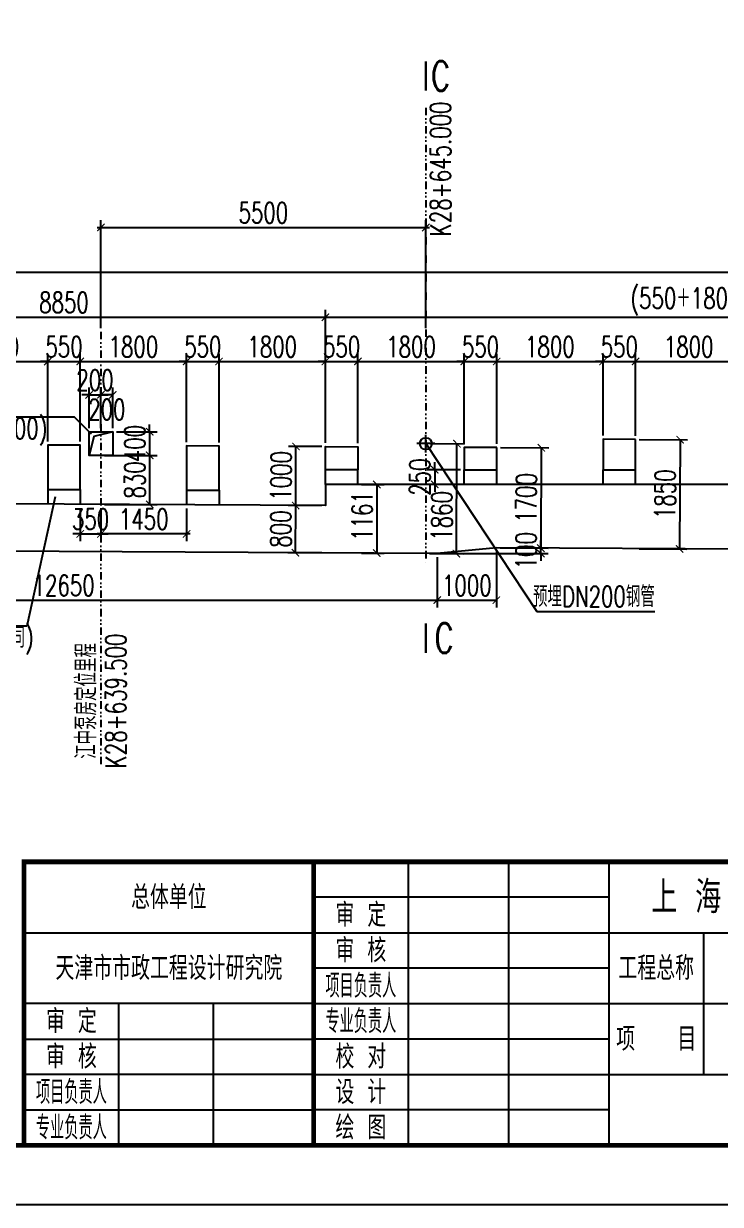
# Model space of a CAD drawing. Extents: x 266020 to 523514, y 704210 to 746210.
# Drawn here: x 499606 to 511400, y 704210 to 724201 of the extents above; entities that cross this region are included whole.
import ezdxf
from ezdxf.enums import TextEntityAlignment as Align

# ---------------------------------------------------------------- set-up
doc = ezdxf.new("R2010")
doc.units = 0
doc.header["$LTSCALE"] = 50
doc.header["$MEASUREMENT"] = 0
doc.linetypes.add('DIVIDE2', pattern=[0.625, 0.25, -0.125, 0, -0.125, 0, -0.125])
doc.layers.get('0').update_dxf_attribs({"linetype": 'CONTINUOUS'})
doc.layers.get('Defpoints').update_dxf_attribs({"linetype": 'CONTINUOUS'})
for name, color, linetype in [('01 标  注', 1, 'CONTINUOUS'), ('4', 4, 'CONTINUOUS'), ('zxz 01 标  注', 1, 'CONTINUOUS'), ('zxz 02 结  构', 5, 'CONTINUOUS'), ('图框', 7, 'CONTINUOUS')]:
    doc.layers.add(name, color=color, linetype=linetype)
doc.styles.get("Standard").update_dxf_attribs({"font": 'txt1.shx', "width": 0.7, "bigfont": 'hztxt.shx'})
doc.dimstyles.new('1：100', dxfattribs={"dimscale": 100, "dimtxt": 3.5, "dimasz": 1.25, "dimexe": 1.25, "dimexo": 0.625, "dimgap": 0.75, "dimtad": 1, "dimdsep": 46, "dimtxsty": 'Standard', "dimblk": 'ARCHTICK', "dimcen": 2.5, "dimclrt": 256, "dimadec": 0, "dimazin": 0, "dimtfac": 1, "dimtix": 1, "dimtmove": 0, "dimatfit": 3, "dimfxl": 0, "dimarcsym": 0})
doc.dimstyles.new('zxz 1：25', dxfattribs={"dimscale": 100, "dimtxt": 3.5, "dimasz": 1.25, "dimexe": 1.25, "dimexo": 0.625, "dimgap": 0.75, "dimtad": 1, "dimdec": 0, "dimlfac": 0.25, "dimdsep": 46, "dimtxsty": 'Standard', "dimblk": 'ARCHTICK', "dimcen": 2.5, "dimdle": 0.625, "dimclrt": 1, "dimadec": 4, "dimazin": 1, "dimtfac": 1, "dimtdec": 0, "dimtix": 1, "dimtmove": 0, "dimatfit": 3, "dimldrblk": 'ARCHTICK', "dimfxl": 0, "dimarcsym": 0})

# ---------------------------------------------------------------- blocks, each defined once
blk = doc.blocks.new('_ArchTick')
at = {"color": 0, "linetype": 'ByBlock', "const_width": 0.15}
blk.add_lwpolyline([(-0.5, -0.5), (0.5, 0.5)], dxfattribs=at)
blk = doc.blocks.new('*D404')
at = {"layer": 'Defpoints', "color": 0}
for p in [(500014, 718481), (498214, 717075), (500014, 717066)]:
    blk.add_point(p, dxfattribs=at)
at = {"layer": 'zxz 01 标  注', "color": 0, "lineweight": -2}
for p, q in [((498214, 717138), (498214, 718606)), ((500014, 717128), (500014, 718606)), ((498152, 718481), (500077, 718481))]:
    blk.add_line(p, q, dxfattribs=at)
at = {"layer": 'zxz 01 标  注', "color": 0, "lineweight": -2, "xscale": 125, "yscale": 125, "zscale": 125, "rotation": 180}
blk.add_blockref('_ArchTick', (498214, 718481), dxfattribs=at)
at = {"layer": 'zxz 01 标  注', "color": 0, "lineweight": -2, "xscale": 125, "yscale": 125, "zscale": 125}
blk.add_blockref('_ArchTick', (500014, 718481), dxfattribs=at)
at = {"layer": 'zxz 01 标  注', "color": 1, "insert": (499114, 718731), "char_height": 350, "attachment_point": 5}
blk.add_mtext('1800', dxfattribs=at)
blk = doc.blocks.new('*D405')
at = {"layer": 'Defpoints', "color": 0}
for p in [(500564, 718481), (500014, 717066), (500564, 717062)]:
    blk.add_point(p, dxfattribs=at)
at = {"layer": 'zxz 01 标  注', "color": 0, "lineweight": -2}
for p, q in [((500014, 717128), (500014, 718606)), ((500564, 717125), (500564, 718606)), ((500014, 718481), (499889, 718481)), ((500014, 718481), (500564, 718481)), ((500564, 718481), (500689, 718481))]:
    blk.add_line(p, q, dxfattribs=at)
at = {"layer": 'zxz 01 标  注', "color": 0, "lineweight": -2, "xscale": 125, "yscale": 125, "zscale": 125}
blk.add_blockref('_ArchTick', (500014, 718481), dxfattribs=at)
at = {"layer": 'zxz 01 标  注', "color": 0, "lineweight": -2, "xscale": 125, "yscale": 125, "zscale": 125, "rotation": 180}
blk.add_blockref('_ArchTick', (500564, 718481), dxfattribs=at)
at = {"layer": 'zxz 01 标  注', "color": 1, "insert": (500289, 718731), "char_height": 350, "attachment_point": 5}
blk.add_mtext('550', dxfattribs=at)
blk = doc.blocks.new('*D406')
at = {"layer": 'Defpoints', "color": 0}
for p in [(500564, 716062), (500914, 716061), (500914, 715561)]:
    blk.add_point(p, dxfattribs=at)
at = {"layer": 'zxz 01 标  注', "color": 0, "lineweight": -2}
for p, q in [((500564, 716000), (500564, 715436)), ((500914, 715998), (500914, 715436)), ((500564, 715561), (500439, 715561)), ((500564, 715561), (500914, 715561)), ((500914, 715561), (501039, 715561))]:
    blk.add_line(p, q, dxfattribs=at)
at = {"layer": 'zxz 01 标  注', "color": 0, "lineweight": -2, "xscale": 125, "yscale": 125, "zscale": 125}
blk.add_blockref('_ArchTick', (500564, 715561), dxfattribs=at)
at = {"layer": 'zxz 01 标  注', "color": 0, "lineweight": -2, "xscale": 125, "yscale": 125, "zscale": 125, "rotation": 180}
blk.add_blockref('_ArchTick', (500914, 715561), dxfattribs=at)
at = {"layer": 'zxz 01 标  注', "color": 1, "insert": (500739, 715811), "char_height": 350, "attachment_point": 5}
blk.add_mtext('350', dxfattribs=at)
blk = doc.blocks.new('*D407')
at = {"layer": 'Defpoints', "color": 0}
for p in [(502914, 718481), (502364, 717053), (502914, 717050)]:
    blk.add_point(p, dxfattribs=at)
at = {"layer": 'zxz 01 标  注', "color": 0, "lineweight": -2}
for p, q in [((502364, 717115), (502364, 718606)), ((502914, 717112), (502914, 718606)), ((502364, 718481), (502239, 718481)), ((502364, 718481), (502914, 718481)), ((502914, 718481), (503039, 718481))]:
    blk.add_line(p, q, dxfattribs=at)
at = {"layer": 'zxz 01 标  注', "color": 0, "lineweight": -2, "xscale": 125, "yscale": 125, "zscale": 125}
blk.add_blockref('_ArchTick', (502364, 718481), dxfattribs=at)
at = {"layer": 'zxz 01 标  注', "color": 0, "lineweight": -2, "xscale": 125, "yscale": 125, "zscale": 125, "rotation": 180}
blk.add_blockref('_ArchTick', (502914, 718481), dxfattribs=at)
at = {"layer": 'zxz 01 标  注', "color": 1, "insert": (502639, 718731), "char_height": 350, "attachment_point": 5}
blk.add_mtext('550', dxfattribs=at)
blk = doc.blocks.new('*D408')
at = {"layer": 'Defpoints', "color": 0}
for p in [(500914, 716061), (502364, 716053), (500914, 715561)]:
    blk.add_point(p, dxfattribs=at)
at = {"layer": 'zxz 01 标  注', "color": 0, "lineweight": -2}
for p, q in [((500914, 715998), (500914, 715436)), ((502364, 715990), (502364, 715436)), ((502427, 715561), (500852, 715561))]:
    blk.add_line(p, q, dxfattribs=at)
at = {"layer": 'zxz 01 标  注', "color": 0, "lineweight": -2, "xscale": 125, "yscale": 125, "zscale": 125, "rotation": 180}
blk.add_blockref('_ArchTick', (500914, 715561), dxfattribs=at)
at = {"layer": 'zxz 01 标  注', "color": 0, "lineweight": -2, "xscale": 125, "yscale": 125, "zscale": 125}
blk.add_blockref('_ArchTick', (502364, 715561), dxfattribs=at)
at = {"layer": 'zxz 01 标  注', "color": 1, "insert": (501639, 715811), "char_height": 350, "attachment_point": 5}
blk.add_mtext('1450', dxfattribs=at)
blk = doc.blocks.new('*D409')
at = {"layer": 'Defpoints', "color": 0}
for p in [(502364, 718481), (500564, 717062), (502364, 717053)]:
    blk.add_point(p, dxfattribs=at)
at = {"layer": 'zxz 01 标  注', "color": 0, "lineweight": -2}
for p, q in [((500564, 717125), (500564, 718606)), ((502364, 717115), (502364, 718606)), ((500502, 718481), (502427, 718481))]:
    blk.add_line(p, q, dxfattribs=at)
at = {"layer": 'zxz 01 标  注', "color": 0, "lineweight": -2, "xscale": 125, "yscale": 125, "zscale": 125, "rotation": 180}
blk.add_blockref('_ArchTick', (500564, 718481), dxfattribs=at)
at = {"layer": 'zxz 01 标  注', "color": 0, "lineweight": -2, "xscale": 125, "yscale": 125, "zscale": 125}
blk.add_blockref('_ArchTick', (502364, 718481), dxfattribs=at)
at = {"layer": 'zxz 01 标  注', "color": 1, "insert": (501464, 718731), "char_height": 350, "attachment_point": 5}
blk.add_mtext('1800', dxfattribs=at)
blk = doc.blocks.new('*D410')
at = {"layer": 'Defpoints', "color": 0}
for p in [(504714, 718481), (502914, 717050), (504714, 717040)]:
    blk.add_point(p, dxfattribs=at)
at = {"layer": 'zxz 01 标  注', "color": 0, "lineweight": -2}
for p, q in [((502914, 717112), (502914, 718606)), ((504714, 717102), (504714, 718606)), ((502852, 718481), (504777, 718481))]:
    blk.add_line(p, q, dxfattribs=at)
at = {"layer": 'zxz 01 标  注', "color": 0, "lineweight": -2, "xscale": 125, "yscale": 125, "zscale": 125, "rotation": 180}
blk.add_blockref('_ArchTick', (502914, 718481), dxfattribs=at)
at = {"layer": 'zxz 01 标  注', "color": 0, "lineweight": -2, "xscale": 125, "yscale": 125, "zscale": 125}
blk.add_blockref('_ArchTick', (504714, 718481), dxfattribs=at)
at = {"layer": 'zxz 01 标  注', "color": 1, "insert": (503814, 718731), "char_height": 350, "attachment_point": 5}
blk.add_mtext('1800', dxfattribs=at)
blk = doc.blocks.new('*D411')
at = {"layer": 'Defpoints', "color": 0}
for p in [(505264, 718481), (504714, 717040), (505264, 717037)]:
    blk.add_point(p, dxfattribs=at)
at = {"layer": 'zxz 01 标  注', "color": 0, "lineweight": -2}
for p, q in [((504714, 717102), (504714, 718606)), ((505264, 717099), (505264, 718606)), ((504714, 718481), (504589, 718481)), ((504714, 718481), (505264, 718481)), ((505264, 718481), (505389, 718481))]:
    blk.add_line(p, q, dxfattribs=at)
at = {"layer": 'zxz 01 标  注', "color": 0, "lineweight": -2, "xscale": 125, "yscale": 125, "zscale": 125}
blk.add_blockref('_ArchTick', (504714, 718481), dxfattribs=at)
at = {"layer": 'zxz 01 标  注', "color": 0, "lineweight": -2, "xscale": 125, "yscale": 125, "zscale": 125, "rotation": 180}
blk.add_blockref('_ArchTick', (505264, 718481), dxfattribs=at)
at = {"layer": 'zxz 01 标  注', "color": 1, "insert": (504989, 718731), "char_height": 350, "attachment_point": 5}
blk.add_mtext('550', dxfattribs=at)
blk = doc.blocks.new('*D426')
at = {"layer": 'Defpoints', "color": 0}
for p in [(507064, 718481), (505264, 717037), (507064, 717027)]:
    blk.add_point(p, dxfattribs=at)
at = {"layer": 'zxz 01 标  注', "color": 0, "lineweight": -2}
for p, q in [((505264, 717099), (505264, 718606)), ((507064, 717089), (507064, 718606)), ((505202, 718481), (507127, 718481))]:
    blk.add_line(p, q, dxfattribs=at)
at = {"layer": 'zxz 01 标  注', "color": 0, "lineweight": -2, "xscale": 125, "yscale": 125, "zscale": 125, "rotation": 180}
blk.add_blockref('_ArchTick', (505264, 718481), dxfattribs=at)
at = {"layer": 'zxz 01 标  注', "color": 0, "lineweight": -2, "xscale": 125, "yscale": 125, "zscale": 125}
blk.add_blockref('_ArchTick', (507064, 718481), dxfattribs=at)
at = {"layer": 'zxz 01 标  注', "color": 1, "insert": (506164, 718731), "char_height": 350, "attachment_point": 5}
blk.add_mtext('1800', dxfattribs=at)
blk = doc.blocks.new('*D427')
at = {"layer": 'Defpoints', "color": 0}
for p in [(507614, 718481), (507064, 717027), (507614, 717024)]:
    blk.add_point(p, dxfattribs=at)
at = {"layer": 'zxz 01 标  注', "color": 0, "lineweight": -2}
for p, q in [((507064, 717089), (507064, 718606)), ((507614, 717086), (507614, 718606)), ((507064, 718481), (506939, 718481)), ((507064, 718481), (507614, 718481)), ((507614, 718481), (507739, 718481))]:
    blk.add_line(p, q, dxfattribs=at)
at = {"layer": 'zxz 01 标  注', "color": 0, "lineweight": -2, "xscale": 125, "yscale": 125, "zscale": 125}
blk.add_blockref('_ArchTick', (507064, 718481), dxfattribs=at)
at = {"layer": 'zxz 01 标  注', "color": 0, "lineweight": -2, "xscale": 125, "yscale": 125, "zscale": 125, "rotation": 180}
blk.add_blockref('_ArchTick', (507614, 718481), dxfattribs=at)
at = {"layer": 'zxz 01 标  注', "color": 1, "insert": (507339, 718731), "char_height": 350, "attachment_point": 5}
blk.add_mtext('550', dxfattribs=at)
blk = doc.blocks.new('*D428')
at = {"layer": 'Defpoints', "color": 0}
for p in [(509414, 718481), (509414, 717164), (507614, 717024)]:
    blk.add_point(p, dxfattribs=at)
at = {"layer": 'zxz 01 标  注', "color": 0, "lineweight": -2}
for p, q in [((507614, 717086), (507614, 718606)), ((509414, 717226), (509414, 718606)), ((507552, 718481), (509477, 718481))]:
    blk.add_line(p, q, dxfattribs=at)
at = {"layer": 'zxz 01 标  注', "color": 0, "lineweight": -2, "xscale": 125, "yscale": 125, "zscale": 125, "rotation": 180}
blk.add_blockref('_ArchTick', (507614, 718481), dxfattribs=at)
at = {"layer": 'zxz 01 标  注', "color": 0, "lineweight": -2, "xscale": 125, "yscale": 125, "zscale": 125}
blk.add_blockref('_ArchTick', (509414, 718481), dxfattribs=at)
at = {"layer": 'zxz 01 标  注', "color": 1, "insert": (508514, 718731), "char_height": 350, "attachment_point": 5}
blk.add_mtext('1800', dxfattribs=at)
blk = doc.blocks.new('*D429')
at = {"layer": 'Defpoints', "color": 0}
for p in [(509964, 718481), (509414, 717164), (509964, 717161)]:
    blk.add_point(p, dxfattribs=at)
at = {"layer": 'zxz 01 标  注', "color": 0, "lineweight": -2}
for p, q in [((509414, 717226), (509414, 718606)), ((509964, 717223), (509964, 718606)), ((509414, 718481), (509289, 718481)), ((509414, 718481), (509964, 718481)), ((509964, 718481), (510089, 718481))]:
    blk.add_line(p, q, dxfattribs=at)
at = {"layer": 'zxz 01 标  注', "color": 0, "lineweight": -2, "xscale": 125, "yscale": 125, "zscale": 125}
blk.add_blockref('_ArchTick', (509414, 718481), dxfattribs=at)
at = {"layer": 'zxz 01 标  注', "color": 0, "lineweight": -2, "xscale": 125, "yscale": 125, "zscale": 125, "rotation": 180}
blk.add_blockref('_ArchTick', (509964, 718481), dxfattribs=at)
at = {"layer": 'zxz 01 标  注', "color": 1, "insert": (509689, 718731), "char_height": 350, "attachment_point": 5}
blk.add_mtext('550', dxfattribs=at)
blk = doc.blocks.new('*D430')
at = {"layer": 'Defpoints', "color": 0}
for p in [(511764, 718481), (509964, 717161), (511764, 717151)]:
    blk.add_point(p, dxfattribs=at)
at = {"layer": 'zxz 01 标  注', "color": 0, "lineweight": -2}
for p, q in [((509964, 717223), (509964, 718606)), ((511764, 717214), (511764, 718606)), ((509902, 718481), (511827, 718481))]:
    blk.add_line(p, q, dxfattribs=at)
at = {"layer": 'zxz 01 标  注', "color": 0, "lineweight": -2, "xscale": 125, "yscale": 125, "zscale": 125, "rotation": 180}
blk.add_blockref('_ArchTick', (509964, 718481), dxfattribs=at)
at = {"layer": 'zxz 01 标  注', "color": 0, "lineweight": -2, "xscale": 125, "yscale": 125, "zscale": 125}
blk.add_blockref('_ArchTick', (511764, 718481), dxfattribs=at)
at = {"layer": 'zxz 01 标  注', "color": 1, "insert": (510864, 718731), "char_height": 350, "attachment_point": 5}
blk.add_mtext('1800', dxfattribs=at)
blk = doc.blocks.new('*D438')
at = {"layer": 'Defpoints', "color": 0}
for p in [(504216, 717042), (504714, 717040), (504714, 716040)]:
    blk.add_point(p, dxfattribs=at)
at = {"layer": 'zxz 01 标  注', "color": 0, "lineweight": -2}
for p, q in [((504652, 717040), (504091, 717043)), ((504211, 716042), (504216, 717042)), ((504652, 716040), (504086, 716043))]:
    blk.add_line(p, q, dxfattribs=at)
at = {"layer": 'zxz 01 标  注', "color": 0, "lineweight": -2, "xscale": 125, "yscale": 125, "zscale": 125}
for p, rotation in [((504216, 717042), 89.68588746480138), ((504211, 716042), 269.6858874648014)]:
    blk.add_blockref('_ArchTick', p, dxfattribs=dict(at, rotation=rotation))
at = {"layer": 'zxz 01 标  注', "insert": (503963, 716544), "char_height": 350, "attachment_point": 5, "rotation": 89.6859}
blk.add_mtext('1000', dxfattribs=at)
blk = doc.blocks.new('*D439')
at = {"layer": 'Defpoints', "color": 0}
for p in [(504211, 716042), (504714, 716040), (504714, 715240)]:
    blk.add_point(p, dxfattribs=at)
at = {"layer": 'zxz 01 标  注', "color": 0, "lineweight": -2}
for p, q in [((504652, 716040), (504086, 716043)), ((504206, 715243), (504211, 716042)), ((504652, 715240), (504081, 715243))]:
    blk.add_line(p, q, dxfattribs=at)
at = {"layer": 'zxz 01 标  注', "color": 0, "lineweight": -2, "xscale": 125, "yscale": 125, "zscale": 125}
for p, rotation in [((504211, 716042), 89.68588746480138), ((504206, 715243), 269.6858874648014)]:
    blk.add_blockref('_ArchTick', p, dxfattribs=dict(at, rotation=rotation))
at = {"layer": 'zxz 01 标  注', "insert": (503959, 715644), "char_height": 350, "attachment_point": 5, "rotation": 89.6859}
blk.add_mtext('800', dxfattribs=at)
blk = doc.blocks.new('*D443')
at = {"layer": 'Defpoints', "color": 0}
for p in [(507614, 717024), (507614, 715324), (508360, 715320)]:
    blk.add_point(p, dxfattribs=at)
at = {"layer": 'zxz 01 标  注', "color": 0, "lineweight": -2}
for p, q in [((507677, 717023), (508494, 717019)), ((508369, 717020), (508360, 715320)), ((507677, 715323), (508485, 715319))]:
    blk.add_line(p, q, dxfattribs=at)
at = {"layer": 'zxz 01 标  注', "color": 0, "lineweight": -2, "xscale": 125, "yscale": 125, "zscale": 125}
for p, rotation in [((508369, 717020), 89.68588746480135), ((508360, 715320), 269.6858874648013)]:
    blk.add_blockref('_ArchTick', p, dxfattribs=dict(at, rotation=rotation))
at = {"layer": 'zxz 01 标  注', "insert": (508114, 716171), "char_height": 350, "attachment_point": 5, "rotation": 89.6859}
blk.add_mtext('1700', dxfattribs=at)
blk = doc.blocks.new('*D444')
at = {"layer": 'Defpoints', "color": 0}
for p in [(509964, 717161), (509964, 715311), (510709, 715307)]:
    blk.add_point(p, dxfattribs=at)
at = {"layer": 'zxz 01 标  注', "color": 0, "lineweight": -2}
for p, q in [((510027, 717161), (510844, 717156)), ((510719, 717157), (510709, 715307)), ((510027, 715311), (510834, 715306))]:
    blk.add_line(p, q, dxfattribs=at)
at = {"layer": 'zxz 01 标  注', "color": 0, "lineweight": -2, "xscale": 125, "yscale": 125, "zscale": 125}
for p, rotation in [((510719, 717157), 89.68588746480135), ((510709, 715307), 269.6858874648013)]:
    blk.add_blockref('_ArchTick', p, dxfattribs=dict(at, rotation=rotation))
at = {"layer": 'zxz 01 标  注', "insert": (510464, 716233), "char_height": 350, "attachment_point": 5, "rotation": 89.6859}
blk.add_mtext('1850', dxfattribs=at)
blk = doc.blocks.new('*D445')
at = {"layer": 'Defpoints', "color": 0}
for p in [(501114, 717291), (501114, 716891), (501739, 716891)]:
    blk.add_point(p, dxfattribs=at)
at = {"layer": 'zxz 01 标  注', "color": 0, "lineweight": -2}
for p, q in [((501739, 717291), (501739, 717416)), ((501177, 717291), (501864, 717291)), ((501739, 717291), (501739, 716891)), ((501177, 716891), (501864, 716891)), ((501739, 716891), (501739, 716766))]:
    blk.add_line(p, q, dxfattribs=at)
at = {"layer": 'zxz 01 标  注', "color": 0, "lineweight": -2, "xscale": 125, "yscale": 125, "zscale": 125}
for p, rotation in [((501739, 717291), 270), ((501739, 716891), 90)]:
    blk.add_blockref('_ArchTick', p, dxfattribs=dict(at, rotation=rotation))
at = {"layer": 'zxz 01 标  注', "insert": (501489, 717091), "char_height": 350, "attachment_point": 5, "rotation": 90}
blk.add_mtext('400', dxfattribs=at)
blk = doc.blocks.new('*D446')
at = {"layer": 'Defpoints', "color": 0}
for p in [(500914, 717916), (500714, 717291), (500914, 717291)]:
    blk.add_point(p, dxfattribs=at)
at = {"layer": 'zxz 01 标  注', "color": 0, "lineweight": -2}
for p, q in [((500714, 717916), (500589, 717916)), ((500714, 717353), (500714, 718041)), ((500714, 717916), (500914, 717916)), ((500914, 717353), (500914, 718041)), ((500914, 717916), (501039, 717916))]:
    blk.add_line(p, q, dxfattribs=at)
at = {"layer": 'zxz 01 标  注', "color": 0, "lineweight": -2, "xscale": 125, "yscale": 125, "zscale": 125}
blk.add_blockref('_ArchTick', (500714, 717916), dxfattribs=at)
at = {"layer": 'zxz 01 标  注', "color": 0, "lineweight": -2, "xscale": 125, "yscale": 125, "zscale": 125, "rotation": 180}
blk.add_blockref('_ArchTick', (500914, 717916), dxfattribs=at)
at = {"layer": 'zxz 01 标  注', "insert": (500814, 718166), "char_height": 350, "attachment_point": 5}
blk.add_mtext('200', dxfattribs=at)
blk = doc.blocks.new('*D447')
at = {"layer": 'Defpoints', "color": 0}
for p in [(500914, 717916), (500914, 717291), (501114, 717291)]:
    blk.add_point(p, dxfattribs=at)
at = {"layer": 'zxz 01 标  注', "color": 0, "lineweight": -2}
for p, q in [((500914, 717353), (500914, 718041)), ((501114, 717916), (500914, 717916)), ((501114, 717353), (501114, 718041))]:
    blk.add_line(p, q, dxfattribs=at)
at = {"layer": 'zxz 01 标  注', "color": 0, "lineweight": -2, "xscale": 125, "yscale": 125, "zscale": 125, "rotation": 180}
blk.add_blockref('_ArchTick', (500914, 717916), dxfattribs=at)
at = {"layer": 'zxz 01 标  注', "color": 0, "lineweight": -2, "xscale": 125, "yscale": 125, "zscale": 125}
blk.add_blockref('_ArchTick', (501114, 717916), dxfattribs=at)
at = {"layer": 'zxz 01 标  注', "insert": (501014, 717666), "char_height": 350, "attachment_point": 5}
blk.add_mtext('200', dxfattribs=at)
blk = doc.blocks.new('*D449')
at = {"layer": 'Defpoints', "color": 0}
for p in [(519364, 719993), (471814, 717220), (519364, 717109)]:
    blk.add_point(p, dxfattribs=at)
at = {"layer": 'zxz 01 标  注', "color": 0, "lineweight": -2}
for p, q in [((471814, 717283), (471814, 720118)), ((519364, 717172), (519364, 720118)), ((471752, 719993), (519427, 719993))]:
    blk.add_line(p, q, dxfattribs=at)
at = {"layer": 'zxz 01 标  注', "color": 0, "lineweight": -2, "xscale": 125, "yscale": 125, "zscale": 125, "rotation": 180}
blk.add_blockref('_ArchTick', (471814, 719993), dxfattribs=at)
at = {"layer": 'zxz 01 标  注', "color": 0, "lineweight": -2, "xscale": 125, "yscale": 125, "zscale": 125}
blk.add_blockref('_ArchTick', (519364, 719993), dxfattribs=at)
at = {"layer": 'zxz 01 标  注', "color": 1, "insert": (495589, 720243), "char_height": 350, "attachment_point": 5}
blk.add_mtext('47550', dxfattribs=at)
blk = doc.blocks.new('*D450')
at = {"layer": 'Defpoints', "color": 0}
for p in [(504714, 719231), (495864, 717088), (504714, 717040)]:
    blk.add_point(p, dxfattribs=at)
at = {"layer": 'zxz 01 标  注', "color": 0, "lineweight": -2}
for p, q in [((495864, 717151), (495864, 719356)), ((504714, 717102), (504714, 719356)), ((495802, 719231), (504777, 719231))]:
    blk.add_line(p, q, dxfattribs=at)
at = {"layer": 'zxz 01 标  注', "color": 0, "lineweight": -2, "xscale": 125, "yscale": 125, "zscale": 125, "rotation": 180}
blk.add_blockref('_ArchTick', (495864, 719231), dxfattribs=at)
at = {"layer": 'zxz 01 标  注', "color": 0, "lineweight": -2, "xscale": 125, "yscale": 125, "zscale": 125}
blk.add_blockref('_ArchTick', (504714, 719231), dxfattribs=at)
at = {"layer": 'zxz 01 标  注', "color": 1, "insert": (500289, 719481), "char_height": 350, "attachment_point": 5}
blk.add_mtext('8850', dxfattribs=at)
blk = doc.blocks.new('*D451')
at = {"layer": 'Defpoints', "color": 0}
for p in [(518814, 719231), (518814, 717112), (504714, 717040)]:
    blk.add_point(p, dxfattribs=at)
at = {"layer": 'zxz 01 标  注', "color": 0, "lineweight": -2}
for p, q in [((504714, 717102), (504714, 719356)), ((518814, 717175), (518814, 719356)), ((504652, 719231), (518877, 719231))]:
    blk.add_line(p, q, dxfattribs=at)
at = {"layer": 'zxz 01 标  注', "color": 0, "lineweight": -2, "xscale": 125, "yscale": 125, "zscale": 125, "rotation": 180}
blk.add_blockref('_ArchTick', (504714, 719231), dxfattribs=at)
at = {"layer": 'zxz 01 标  注', "color": 0, "lineweight": -2, "xscale": 125, "yscale": 125, "zscale": 125}
blk.add_blockref('_ArchTick', (518814, 719231), dxfattribs=at)
at = {"layer": 'zxz 01 标  注', "color": 1, "insert": (511764, 719493), "char_height": 350, "attachment_point": 5}
blk.add_mtext('(550＋1800)×6=14100', dxfattribs=at)
blk = doc.blocks.new('*D453')
at = {"layer": 'Defpoints', "color": 0}
for p in [(507064, 716649), (506564, 716399), (507064, 716399)]:
    blk.add_point(p, dxfattribs=at)
at = {"layer": 'zxz 01 标  注', "color": 0, "lineweight": -2}
for p, q in [((506564, 716649), (506564, 716774)), ((507002, 716649), (506439, 716649)), ((506564, 716649), (506564, 716399)), ((507002, 716399), (506439, 716399)), ((506564, 716399), (506564, 716274))]:
    blk.add_line(p, q, dxfattribs=at)
at = {"layer": 'zxz 01 标  注', "color": 0, "lineweight": -2, "xscale": 125, "yscale": 125, "zscale": 125}
for p, rotation in [((506564, 716649), 270), ((506564, 716399), 90)]:
    blk.add_blockref('_ArchTick', p, dxfattribs=dict(at, rotation=rotation))
at = {"layer": 'zxz 01 标  注', "color": 1, "insert": (506314, 716524), "char_height": 350, "attachment_point": 5, "rotation": 90}
blk.add_mtext('250', dxfattribs=at)
blk = doc.blocks.new('*D456')
at = {"layer": 'Defpoints', "color": 0}
for p in [(506414, 720750), (500914, 718981), (506414, 718981)]:
    blk.add_point(p, dxfattribs=at)
at = {"layer": 'zxz 01 标  注', "color": 0, "lineweight": -2}
for p, q in [((500852, 720750), (506477, 720750)), ((500914, 719044), (500914, 720875)), ((506414, 719044), (506414, 720875))]:
    blk.add_line(p, q, dxfattribs=at)
at = {"layer": 'zxz 01 标  注', "color": 0, "lineweight": -2, "xscale": 125, "yscale": 125, "zscale": 125, "rotation": 180}
blk.add_blockref('_ArchTick', (500914, 720750), dxfattribs=at)
at = {"layer": 'zxz 01 标  注', "color": 0, "lineweight": -2, "xscale": 125, "yscale": 125, "zscale": 125}
blk.add_blockref('_ArchTick', (506414, 720750), dxfattribs=at)
at = {"layer": 'zxz 01 标  注', "color": 1, "insert": (503664, 721000), "char_height": 350, "attachment_point": 5}
blk.add_mtext('5500', dxfattribs=at)
blk = doc.blocks.new('*D457')
at = {"layer": 'Defpoints', "color": 0}
for p in [(505264, 716398), (505264, 715237), (505585, 715237)]:
    blk.add_point(p, dxfattribs=at)
at = {"layer": 'zxz 01 标  注', "color": 0, "lineweight": -2}
for p, q in [((505327, 716398), (505710, 716398)), ((505585, 716398), (505585, 715237)), ((505327, 715237), (505710, 715237))]:
    blk.add_line(p, q, dxfattribs=at)
at = {"layer": 'zxz 01 标  注', "color": 0, "lineweight": -2, "xscale": 125, "yscale": 125, "zscale": 125}
for p, rotation in [((505585, 716398), 90), ((505585, 715237), 270)]:
    blk.add_blockref('_ArchTick', p, dxfattribs=dict(at, rotation=rotation))
at = {"layer": 'zxz 01 标  注', "insert": (505335, 715866), "char_height": 350, "attachment_point": 5, "rotation": 90}
blk.add_mtext('1161', dxfattribs=at)
blk = doc.blocks.new('*D458')
at = {"layer": 'Defpoints', "color": 0}
for p in [(506424, 717090), (506941, 717088), (506414, 715230)]:
    blk.add_point(p, dxfattribs=at)
at = {"layer": 'zxz 01 标  注', "color": 0, "lineweight": -2}
for p, q in [((506486, 717090), (507066, 717087)), ((506931, 715228), (506941, 717088)), ((506476, 715230), (507056, 715227))]:
    blk.add_line(p, q, dxfattribs=at)
at = {"layer": 'zxz 01 标  注', "color": 0, "lineweight": -2, "xscale": 125, "yscale": 125, "zscale": 125}
for p, rotation in [((506941, 717088), 89.68588746165277), ((506931, 715228), 269.6858874616528)]:
    blk.add_blockref('_ArchTick', p, dxfattribs=dict(at, rotation=rotation))
at = {"layer": 'zxz 01 标  注', "insert": (506684, 715867), "char_height": 350, "attachment_point": 5, "rotation": 89.6859}
blk.add_mtext('1860', dxfattribs=at)
blk = doc.blocks.new('*D459')
at = {"layer": 'Defpoints', "color": 0}
for p in [(500914, 716891), (500914, 716061), (501739, 716061)]:
    blk.add_point(p, dxfattribs=at)
at = {"layer": 'zxz 01 标  注', "color": 0, "lineweight": -2}
for p, q in [((500977, 716891), (501864, 716891)), ((501739, 716891), (501739, 716061)), ((500977, 716061), (501864, 716061))]:
    blk.add_line(p, q, dxfattribs=at)
at = {"layer": 'zxz 01 标  注', "color": 0, "lineweight": -2, "xscale": 125, "yscale": 125, "zscale": 125}
for p, rotation in [((501739, 716891), 90), ((501739, 716061), 270)]:
    blk.add_blockref('_ArchTick', p, dxfattribs=dict(at, rotation=rotation))
at = {"layer": 'zxz 01 标  注', "insert": (501489, 716476), "char_height": 350, "attachment_point": 5, "rotation": 90}
blk.add_mtext('830', dxfattribs=at)
blk = doc.blocks.new('*D575')
at = {"layer": 'Defpoints', "color": 0}
for p in [(507614, 717024), (507614, 715324), (508360, 715320)]:
    blk.add_point(p, dxfattribs=at)
at = {"layer": 'zxz 01 标  注', "color": 0, "lineweight": -2}
for p, q in [((507677, 717023), (508494, 717019)), ((508369, 717020), (508360, 715320)), ((507677, 715323), (508485, 715319))]:
    blk.add_line(p, q, dxfattribs=at)
at = {"layer": 'zxz 01 标  注', "color": 0, "lineweight": -2, "xscale": 125, "yscale": 125, "zscale": 125}
for p, rotation in [((508369, 717020), 89.68588746480135), ((508360, 715320), 269.6858874648013)]:
    blk.add_blockref('_ArchTick', p, dxfattribs=dict(at, rotation=rotation))
at = {"layer": 'zxz 01 标  注', "insert": (508114, 716171), "char_height": 350, "attachment_point": 5, "rotation": 89.6859}
blk.add_mtext('1700', dxfattribs=at)
blk = doc.blocks.new('*D572')
at = {"layer": 'Defpoints', "color": 0}
for p in [(493958, 715299), (506608, 715229), (506608, 714440)]:
    blk.add_point(p, dxfattribs=at)
at = {"layer": 'zxz 01 标  注', "color": 0, "lineweight": -2}
for p, q in [((493958, 715236), (493958, 714316)), ((506608, 715167), (506608, 714316)), ((493958, 714440), (506608, 714440))]:
    blk.add_line(p, q, dxfattribs=at)
at = {"layer": 'zxz 01 标  注', "color": 0, "lineweight": -2, "xscale": 125, "yscale": 125, "zscale": 125, "rotation": 180}
blk.add_blockref('_ArchTick', (493958, 714440), dxfattribs=at)
at = {"layer": 'zxz 01 标  注', "color": 0, "lineweight": -2, "xscale": 125, "yscale": 125, "zscale": 125}
blk.add_blockref('_ArchTick', (506608, 714440), dxfattribs=at)
at = {"layer": 'zxz 01 标  注', "insert": (500283, 714690), "char_height": 350, "attachment_point": 5}
blk.add_mtext('12650', dxfattribs=at)
blk = doc.blocks.new('*D573')
at = {"layer": 'Defpoints', "color": 0}
for p in [(507608, 715324), (506608, 715229), (507608, 714440)]:
    blk.add_point(p, dxfattribs=at)
at = {"layer": 'zxz 01 标  注', "color": 0, "lineweight": -2}
for p, q in [((506608, 715167), (506608, 714316)), ((507608, 715261), (507608, 714316)), ((506608, 714440), (507608, 714440))]:
    blk.add_line(p, q, dxfattribs=at)
at = {"layer": 'zxz 01 标  注', "color": 0, "lineweight": -2, "xscale": 125, "yscale": 125, "zscale": 125, "rotation": 180}
blk.add_blockref('_ArchTick', (506608, 714440), dxfattribs=at)
at = {"layer": 'zxz 01 标  注', "color": 0, "lineweight": -2, "xscale": 125, "yscale": 125, "zscale": 125}
blk.add_blockref('_ArchTick', (507608, 714440), dxfattribs=at)
at = {"layer": 'zxz 01 标  注', "insert": (507108, 714690), "char_height": 350, "attachment_point": 5}
blk.add_mtext('1000', dxfattribs=at)
blk = doc.blocks.new('*D574')
at = {"layer": 'Defpoints', "color": 0}
for p in [(507608, 715324), (508360, 715324), (506608, 715229)]:
    blk.add_point(p, dxfattribs=at)
at = {"layer": 'zxz 01 标  注', "color": 0, "lineweight": -2}
for p, q in [((507671, 715324), (508485, 715324)), ((508360, 715324), (508360, 715449)), ((508360, 715229), (508360, 715324)), ((506670, 715229), (508485, 715229)), ((508360, 715229), (508360, 715104))]:
    blk.add_line(p, q, dxfattribs=at)
at = {"layer": 'zxz 01 标  注', "color": 0, "lineweight": -2, "xscale": 125, "yscale": 125, "zscale": 125}
for p, rotation in [((508360, 715324), 270), ((508360, 715229), 90)]:
    blk.add_blockref('_ArchTick', p, dxfattribs=dict(at, rotation=rotation))
at = {"layer": 'zxz 01 标  注', "insert": (508110, 715277), "char_height": 350, "attachment_point": 5, "rotation": 90}
blk.add_mtext('100', dxfattribs=at)

msp = doc.modelspace()

# ---------------------------------------------------------------- linework, layer by layer
at = {"layer": '01 标  注'}
msp.add_lwpolyline([(523514.335, 704209.674), (523514.335, 746209.674), (463814.335, 746209.674), (463814.335, 704209.674)], close=True, dxfattribs=at)
at = {"layer": '01 标  注', "const_width": 35}
for points in [[(506414.335, 723565.531), (506414.335, 723065.531)], [(506414.335, 714047.5), (506414.335, 713547.5)]]:
    msp.add_lwpolyline(points, dxfattribs=at)
at = {"layer": '4', "color": 7, "const_width": 80}
msp.add_lwpolyline([(522514.335, 705209.674), (522514.335, 745209.674), (466314.335, 745209.674), (466314.335, 705209.674)], close=True, dxfattribs=at)
at = {"layer": 'zxz 01 标  注', "linetype": 'DIVIDE2', "ltscale": 10}
for p, q in [((506414.335, 722777), (506414.335, 715039.733)), ((500914.335, 718981.479), (500914.335, 711658.174))]:
    msp.add_line(p, q, dxfattribs=at)
at = {"layer": 'zxz 01 标  注'}
for p, q in [((500464.335, 717540.566), (498333.59, 717540.566)), ((500754.335, 717250.566), (500464.335, 717540.566)), ((506414.335, 716940.387), (506414.335, 717240.387)), ((506564.335, 717090.387), (506264.335, 717090.387)), ((506414.335, 717090.387), (508291.919, 714249.803)), ((504714.335, 716398.566), (504714.335, 716648.566)), ((505264.335, 716398.566), (505264.335, 716648.566)), ((507064.335, 716398.566), (507064.335, 716648.566)), ((507614.335, 716398.566), (507614.335, 716648.566)), ((509414.335, 716398.566), (509414.335, 716648.566)), ((509964.335, 716398.566), (509964.335, 716648.566)), ((500014.335, 716315.5), (500014.335, 716065.5)), ((500564.335, 716312.485), (500564.335, 716062.485)), ((502364.335, 716302.617), (502364.335, 716052.617)), ((500140.024, 716191.189), (499658.638, 714001.803)), ((502914.335, 716299.602), (502914.335, 716049.602)), ((508291.919, 714249.803), (510292.5, 714249.803)), ((499658.638, 714001.803), (497365.147, 714001.803))]:
    msp.add_line(p, q, dxfattribs=at)
at = {"layer": 'zxz 01 标  注', "color": 1}
msp.add_line((501064.335, 716890.566), (500764.335, 716890.566), dxfattribs=at)
at = {"layer": 'zxz 01 标  注'}
msp.add_lwpolyline([(500714.335, 717290.566), (501114.335, 717290.566), (501114.335, 716890.566), (500714.335, 716890.566)], close=True, dxfattribs=at)
msp.add_lwpolyline([(501114.335, 717290.566), (500794.335, 717210.566), (500714.335, 716890.566)], dxfattribs=at)
msp.add_circle((506414.335, 717090.44), 100, dxfattribs=at)
at = {"layer": 'zxz 02 结  构', "ltscale": 4}
msp.add_line((507608.443, 715323.867), (506607.91, 715229.351), dxfattribs=at)
at = {"layer": 'zxz 02 结  构'}
for p, q in [((521364.335, 715248.452), (507608.443, 715323.867)), ((506607.91, 715229.351), (493958.235, 715298.701))]:
    msp.add_line(p, q, dxfattribs=at)
at = {"layer": 'zxz 02 结  构', "ltscale": 4}
for points in [[(521364.335, 716648.452), (519364.335, 716659.417), (519364.335, 717109.417), (518814.335, 717112.432), (518814.335, 716398.566), (504714.335, 716398.566), (504714.335, 716039.733), (495864.335, 716088.252), (495864.335, 716398.252), (472364.335, 716527.087), (472364.335, 717217.087), (471814.335, 717220.103), (471814.335, 716920.103), (469814.335, 716931.067)], [(505264.335, 716648.566), (504714.335, 716648.566), (504714.335, 717039.733), (505264.335, 717036.718), (505264.335, 716648.566)]]:
    msp.add_lwpolyline(points, dxfattribs=at)
for points in [[(509964.335, 717160.951), (509414.335, 717163.966), (509414.335, 716648.566), (509964.335, 716648.566)], [(500014.335, 716315.5), (500564.335, 716312.485), (500564.335, 717062.485), (500014.335, 717065.5)], [(502914.335, 716299.602), (502914.335, 717049.602), (502364.335, 717052.617), (502364.335, 716302.617)], [(507614.335, 717023.834), (507064.335, 717026.85), (507064.335, 716648.566), (507614.335, 716648.566)]]:
    msp.add_lwpolyline(points, close=True, dxfattribs=at)
at = {"layer": '图框', "color": 7}
for p, q in [((506114.335, 710009.674), (506114.335, 705209.674)), ((507814.335, 710009.674), (507814.335, 705209.674)), ((509514.335, 710009.674), (509514.335, 705209.674)), ((509514.335, 709409.674), (504514.335, 709409.674)), ((499614.335, 708809.674), (522514.335, 708809.674)), ((511114.335, 708809.674), (511114.335, 706409.674)), ((509514.335, 708209.674), (504514.335, 708209.674)), ((504514.335, 707609.674), (499614.335, 707609.674)), ((501214.335, 707609.674), (501214.335, 705209.674)), ((502814.335, 707609.674), (502814.335, 705209.674)), ((504514.335, 707609.674), (522514.335, 707609.674)), ((499614.335, 707009.674), (504514.335, 707009.674)), ((509514.335, 707009.674), (504514.335, 707009.674)), ((504514.335, 706409.674), (499614.335, 706409.674)), ((504514.335, 706409.674), (522514.335, 706409.674)), ((499614.335, 705809.674), (504514.335, 705809.674)), ((509514.335, 705809.674), (504514.335, 705809.674))]:
    msp.add_line(p, q, dxfattribs=at)
at = {"layer": '图框', "color": 7, "const_width": 80}
for points in [[(499614.335, 710009.674), (522514.335, 710009.674), (522514.335, 705209.674), (499614.335, 705209.674)], [(504514.335, 710009.674), (522514.335, 710009.674), (522514.335, 705209.674), (504514.335, 705209.674)]]:
    msp.add_lwpolyline(points, close=True, dxfattribs=at)

# ---------------------------------------------------------------- texts
at = {"layer": '01 标  注', "char_height": 500, "attachment_point": 5}
for insert in [(506664.335, 723315.531), (506722.178, 713797.5)]:
    msp.add_mtext('C', dxfattribs=dict(at, insert=insert))
at = {"layer": 'zxz 01 标  注', "color": 1, "char_height": 350, "attachment_point": 5, "rotation": 90}
for s, insert in [('K28+645.000', (506664.335, 721741.446)), ('江中泵房定位里程', (500664.335, 712733.62)), ('{\\C256;K28+639.500}', (501164.335, 712733.62))]:
    msp.add_mtext(s, dxfattribs=dict(at, insert=insert))
at = {"layer": 'zxz 01 标  注', "color": 1, "char_height": 350, "attachment_point": 5}
for s, insert in [('(400×400)', (499114.335, 717290.566)), ('预埋DN200钢管', (509259.246, 714499.803)), ('(250×250，余同)', (498513.392, 713751.803))]:
    msp.add_mtext(s, dxfattribs=dict(at, insert=insert))
at = {"layer": '图框', "color": 7}
for s, height, width, p in [('上 海 市 隧 道 工 程 轨 道 交 通 设 计 研 究 院', 550, 0.8, (516014.335, 709409.674)), ('总体单位', 400, 0.8, (502064.335, 709409.674)), ('审 定', 400, 0.8, (505314.335, 709109.674)), ('审 核', 400, 0.8, (505314.335, 708509.674)), ('天津市市政工程设计研究院', 400, 0.8, (502064.335, 708209.674)), ('工程总称', 400, 0.8, (510314.335, 708209.674)), ('项目负责人', 400, 0.6, (505314.335, 707909.674)), ('审 定', 400, 0.8, (500414.335, 707309.674)), ('专业负责人', 400, 0.6, (505314.335, 707309.674)), ('项   目', 400, 0.8, (510314.335, 707009.674)), ('审 核', 400, 0.8, (500414.335, 706709.674)), ('校 对', 400, 0.8, (505314.335, 706709.674)), ('项目负责人', 400, 0.6, (500414.335, 706109.674)), ('设 计', 400, 0.8, (505314.335, 706109.674)), ('专业负责人', 400, 0.6, (500414.335, 705509.674)), ('绘 图', 400, 0.8, (505314.335, 705509.674))]:
    msp.add_text(s, height=height, dxfattribs=dict(at, width=width)).set_placement(p, align=Align.MIDDLE_CENTER)

# ---------------------------------------------------------------- dimensions: what is measured, and where the dimension line sits
at = {"layer": 'zxz 01 标  注'}
dim = msp.add_aligned_dim(p1=(500914.335, 718981.479), p2=(506414.335, 718981.479), distance=1768.521, dimstyle='zxz 1：25', override={"dimlfac": 1}, dxfattribs=at)
dim.commit()
dim.dimension.update_dxf_attribs({"geometry": '*D456', "text_midpoint": (503664.335, 721000)})
for base, p1, p2, dimstyle, override, picture, middle in [((519364.335, 719992.531), (471814.335, 717220.103), (519364.335, 717109.417), 'zxz 1：25', {"dimlfac": 1}, '*D449', (495589.335, 720242.531)), ((504714.335, 719231.479), (495864.335, 717088.252), (504714.335, 717039.733), 'zxz 1：25', {"dimlfac": 1}, '*D450', (500289.335, 719481.479)), ((500014.335, 718481.479), (498214.335, 717075.369), (500014.335, 717065.5), 'zxz 1：25', {"dimlfac": 1}, '*D404', (499114.335, 718731.479)), ((500564.335, 718481.479), (500014.335, 717065.5), (500564.335, 717062.485), 'zxz 1：25', {"dimlfac": 1}, '*D405', (500289.335, 718731.479)), ((502364.335, 718481.479), (500564.335, 717062.485), (502364.335, 717052.617), 'zxz 1：25', {"dimlfac": 1}, '*D409', (501464.335, 718731.479)), ((502914.335, 718481.479), (502364.335, 717052.617), (502914.335, 717049.602), 'zxz 1：25', {"dimlfac": 1}, '*D407', (502639.335, 718731.479)), ((504714.335, 718481.479), (502914.335, 717049.602), (504714.335, 717039.733), 'zxz 1：25', {"dimlfac": 1}, '*D410', (503814.335, 718731.479)), ((505264.335, 718481.479), (504714.335, 717039.733), (505264.335, 717036.718), 'zxz 1：25', {"dimlfac": 1}, '*D411', (504989.335, 718731.479)), ((507064.335, 718481.479), (505264.335, 717036.718), (507064.335, 717026.85), 'zxz 1：25', {"dimlfac": 1}, '*D426', (506164.335, 718731.479)), ((507614.335, 718481.479), (507064.335, 717026.85), (507614.335, 717023.834), 'zxz 1：25', {"dimlfac": 1}, '*D427', (507339.335, 718731.479)), ((509414.335, 718481.479), (507614.335, 717023.834), (509414.335, 717163.966), 'zxz 1：25', {"dimlfac": 1}, '*D428', (508514.335, 718731.479)), ((509964.335, 718481.479), (509414.335, 717163.966), (509964.335, 717160.951), 'zxz 1：25', {"dimlfac": 1}, '*D429', (509689.335, 718731.479)), ((511764.335, 718481.479), (509964.335, 717160.951), (511764.335, 717151.083), 'zxz 1：25', {"dimlfac": 1}, '*D430', (510864.335, 718731.479)), ((500914.335, 717915.566), (500714.335, 717290.566), (500914.335, 717290.566), '1：100', {"dimfxl": 1.25, "dimarcsym": 1}, '*D446', (500814.335, 718165.566)), ((500914.335, 715560.566), (500564.335, 716062.485), (500914.335, 716060.566), 'zxz 1：25', {"dimlfac": 1}, '*D406', (500739.335, 715810.566))]:
    dim = msp.add_linear_dim(base=base, p1=p1, p2=p2, dimstyle=dimstyle, override=override, dxfattribs=at)
    dim.commit()
    dim.dimension.update_dxf_attribs({"geometry": picture, "text_midpoint": middle})
for base, p1, p2, text, dimstyle, override, picture, middle in [((518814.335, 719231.479), (504714.335, 717039.733), (518814.335, 717112.432), '(550＋1800)×6=<>', 'zxz 1：25', {"dimlfac": 1}, '*D451', (511764.335, 719492.531)), ((507608.443, 714440.5), (506607.91, 715229.351), (507608.443, 715323.867), '1000', '1：100', {"dimdec": 0}, '*D573', (507108.177, 714690.5)), ((506607.91, 714440.5), (493958.235, 715298.701), (506607.91, 715229.351), '12650', '1：100', {"dimdec": 0}, '*D572', (500283.073, 714690.5))]:
    dim = msp.add_linear_dim(base=base, p1=p1, p2=p2, text=text, dimstyle=dimstyle, override=override, dxfattribs=at)
    dim.commit()
    dim.dimension.update_dxf_attribs({"geometry": picture, "text_midpoint": middle})
dim = msp.add_linear_dim(base=(500914.335, 717915.566), p1=(501114.335, 717290.566), p2=(500914.335, 717290.566), dimstyle='1：100', override={"dimtmove": 2, "dimfxl": 1.25, "dimarcsym": 1}, dxfattribs=at)
dim.commit()
dim.dimension.update_dxf_attribs({"geometry": '*D447', "text_midpoint": (501014.335, 717665.566), "dimtype": 160})
for base, p1, p2, angle, dimstyle, override, picture, middle in [((501739.335, 716890.566), (501114.335, 717290.566), (501114.335, 716890.566), 90, '1：100', {"dimfxl": 1.25, "dimarcsym": 1}, '*D445', (501489.335, 717090.566)), ((504216.219, 717042.464), (504714.335, 716039.733), (504714.335, 717039.733), 269.6858875, '1：100', {"dimdec": 0, "dimfxl": 1.25, "dimarcsym": 1}, '*D438', (503963.482, 716543.85)), ((510708.973, 715306.869), (509964.289, 717160.951), (509964.34, 715310.951), 89.6858875, '1：100', {"dimdec": 0, "dimfxl": 1.25, "dimarcsym": 1}, '*D444', (510464.048, 716233.211)), ((506564.335, 716398.566), (507064.335, 716648.566), (507064.335, 716398.566), 90, 'zxz 1：25', {"dimlfac": 1}, '*D453', (506314.335, 716523.566)), ((508359.795, 715319.748), (507614.289, 717023.835), (507614.335, 715323.834), 89.6858875, '1：100', {"dimdec": 0, "dimfxl": 1.25, "dimarcsym": 1}, '*D443', (508114.459, 716171.093)), ((508359.795, 715319.748), (507614.289, 717023.835), (507614.335, 715323.834), 89.6858875, '1：100', {"dimdec": 0, "dimfxl": 1.25, "dimarcsym": 1}, '*D575', (508114.459, 716171.093)), ((504210.737, 716042.494), (504714.335, 715239.732), (504714.335, 716039.733), 269.6858875, '1：100', {"dimdec": 0, "dimfxl": 1.25, "dimarcsym": 1}, '*D439', (503958.548, 715643.876)), ((500914.335, 715560.566), (502364.335, 716052.617), (500914.335, 716060.566), 180, 'zxz 1：25', {"dimlfac": 1}, '*D408', (501639.335, 715810.566))]:
    dim = msp.add_linear_dim(base=base, p1=p1, p2=p2, angle=angle, dimstyle=dimstyle, override=override, dxfattribs=at)
    dim.commit()
    dim.dimension.update_dxf_attribs({"geometry": picture, "text_midpoint": middle})
for base, p1, p2, angle, picture, middle in [((506941.059, 717087.552), (506413.787, 715230.415), (506423.984, 717090.387), 89.6858875, '*D458', (506934.36, 715865.563)), ((505585.324, 715236.717), (505264.335, 716397.928), (505264.335, 715236.717), 270, '*D457', (505585.324, 715865.563))]:
    dim = msp.add_linear_dim(base=base, p1=p1, p2=p2, angle=angle, dimstyle='1：100', override={"dimdec": 0}, dxfattribs=at)
    dim.commit()
    dim.dimension.update_dxf_attribs({"geometry": picture, "text_midpoint": middle, "dimtype": 161})
dim = msp.add_aligned_dim(p1=(500914.335, 716890.566), p2=(500914.335, 716060.566), distance=825, dimstyle='1：100', dxfattribs=at)
dim.commit()
dim.dimension.update_dxf_attribs({"geometry": '*D459', "text_midpoint": (501489.335, 716475.566)})
dim = msp.add_linear_dim(base=(508359.795, 715323.867), p1=(506607.91, 715229.351), p2=(507608.443, 715323.867), angle=90, text='100', dimstyle='1：100', override={"dimdec": 0}, dxfattribs=at)
dim.commit()
dim.dimension.update_dxf_attribs({"geometry": '*D574', "text_midpoint": (508109.795, 715276.609)})

doc.saveas('drawing.dxf')
